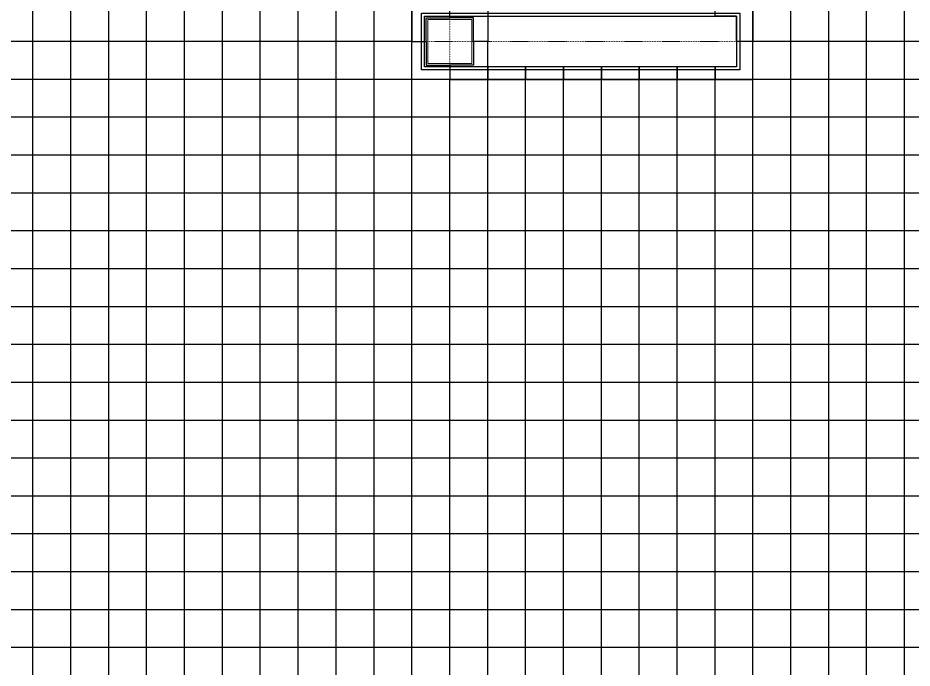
# Model space of a CAD drawing. Extents: x -32000 to 290600, y -96057 to 131250.
# Drawn here: x 203161 to 217320, y 50075 to 60375 of the extents above; entities that cross this region are included whole.
import ezdxf

# ---------------------------------------------------------------- set-up
doc = ezdxf.new("R2010")
doc.units = 0
doc.linetypes.add('H12PL3$0$JJP_三點線', pattern=[0.9, 0.3, -0.15, 0, -0.15, 0, -0.15, 0, -0.15])
for name, color, linetype in [('H12PL3$0$S-COL', 252, 'Continuous'), ('H12PL3$0$S-GRID', 252, 'Continuous'), ('XFDP30$0$A-W-P1S (50K)', 9, 'Continuous'), ('XFDR30-50K$0$A-R-Plan', 9, 'Continuous'), ('XFDR30-50K$0$A-R-Plan (50K_Abnormal)', 9, 'Continuous')]:
    doc.layers.add(name, color=color, linetype=linetype)

# ---------------------------------------------------------------- blocks, each defined once
blk = doc.blocks.new('XFDP30')
at = {"layer": 'XFDP30$0$A-W-P1S (50K)'}
for points in [[(209550, 60450), (214590, 60450), (214590, 59550), (209550, 59550)], [(209600, 60400), (214540, 60400), (214540, 59600), (209600, 59600)]]:
    blk.add_lwpolyline(points, close=True, dxfattribs=at)
blk = doc.blocks.new('H12PL3')
at = {"layer": 'H12PL3$0$S-COL', "lineweight": 0, "flags": 128}
blk.add_lwpolyline([(209650, 59650), (210350, 59650), (210350, 60350), (209650, 60350)], close=True, dxfattribs=at)
at = {"layer": 'H12PL3$0$S-GRID', "linetype": 'H12PL3$0$JJP_三點線', "lineweight": 0}
for p, q in [((210000, 128250), (210000, -28000)), ((-29000, 60000), (289600, 60000))]:
    blk.add_line(p, q, dxfattribs=at)
blk.add_blockref('XFDP30', (0, 0))
blk = doc.blocks.new('XFDR30-50K')
at = {"layer": 'XFDR30-50K$0$A-R-Plan'}
for p, q in [((203400, 15000, 0), (203400, 89925, 0)), ((204000, 15000, 0), (204000, 89925, 0)), ((204600, 75, 0), (204600, 89925, 0)), ((206400, 75, 0), (206400, 89925, 0)), ((207000, 75, 0), (207000, 89925, 0)), ((207600, 75, 0), (207600, 89925, 0)), ((208200, 75, 0), (208200, 89925, 0)), ((208800, 75, 0), (208800, 89925, 0)), ((209400, 75, 0), (209400, 89925, 0)), ((214800, 75, 0), (214800, 89925, 0)), ((215400, 75, 0), (215400, 89925, 0)), ((216000, 75, 0), (216000, 89925, 0)), ((216600, 75, 0), (216600, 89925, 0)), ((217200, 75, 0), (217200, 89925, 0)), ((205200, 75, 0), (205200, 78600, 0)), ((205800, 75, 0), (205800, 78600, 0)), ((209400, 60000), (198000, 60000)), ((226225, 60000), (214800, 60000)), ((243101, 59400), (174600, 59400)), ((210000, 30600), (210000, 59400)), ((210600, 30600), (210600, 59400)), ((211200, 30600), (211200, 59400)), ((211800, 30600), (211800, 59400)), ((212400, 30600), (212400, 59400)), ((213000, 30600), (213000, 59400)), ((213600, 30600), (213600, 59400)), ((214200, 30600), (214200, 59400)), ((243101, 58800), (174600, 58800)), ((243101, 58200), (174600, 58200)), ((243101, 57600), (174600, 57600)), ((243101, 57000), (174600, 57000)), ((243101, 56400), (174600, 56400)), ((243101, 55800), (174600, 55800)), ((243101, 55200), (174600, 55200)), ((243101, 54600), (174600, 54600)), ((243101, 54000), (174600, 54000)), ((243101, 53400), (174600, 53400)), ((243101, 52800), (174600, 52800)), ((243101, 52200), (174600, 52200)), ((243101, 51600), (174600, 51600)), ((243101, 51000), (174600, 51000)), ((243101, 50400), (174600, 50400))]:
    blk.add_line(p, q, dxfattribs=at)
at = {"layer": 'XFDR30-50K$0$A-R-Plan (50K_Abnormal)', "elevation": 0}
for points in [[(210000, 60600), (209400, 60600), (209400, 60000), (209625, 60000), (209625, 60375), (210000, 60375)], [(210000, 60600), (210600, 60600), (210600, 60000), (210375, 60000), (210375, 60375), (210000, 60375)], [(214200, 60600), (214800, 60600), (214800, 60000), (214540, 60000), (214540, 60400), (214200, 60400)], [(210000, 59400), (209400, 59400), (209400, 60000), (209625, 60000), (209625, 59625), (210000, 59625)], [(210000, 59400), (210600, 59400), (210600, 60000), (210375, 60000), (210375, 59625), (210000, 59625)], [(214200, 59400), (214800, 59400), (214800, 60000), (214540, 60000), (214540, 59600), (214200, 59600)], [(211200, 59600), (210600, 59600), (210600, 59400), (211200, 59400)], [(211800, 59600), (211200, 59600), (211200, 59400), (211800, 59400)], [(212400, 59600), (211800, 59600), (211800, 59400), (212400, 59400)], [(213000, 59600), (212400, 59600), (212400, 59400), (213000, 59400)], [(213600, 59600), (213000, 59600), (213000, 59400), (213600, 59400)], [(214200, 59600), (213600, 59600), (213600, 59400), (214200, 59400)]]:
    blk.add_lwpolyline(points, close=True, dxfattribs=at)

msp = doc.modelspace()

# ---------------------------------------------------------------- block references
for name in ['H12PL3', 'XFDR30-50K']:
    msp.add_blockref(name, (0, 0))

doc.saveas('drawing.dxf')
